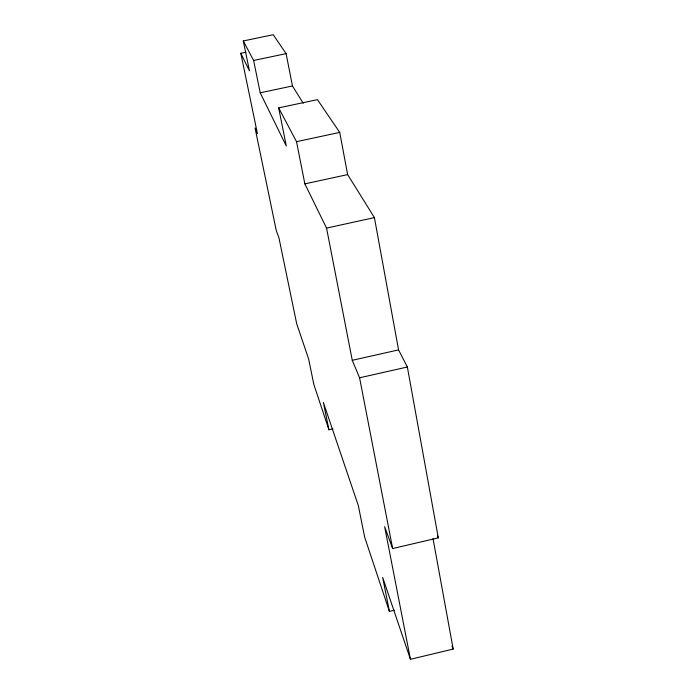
<?xml version="1.0" encoding="UTF-8"?>
<svg xmlns="http://www.w3.org/2000/svg" width="694" height="694" viewBox="0 0 694 694"><rect width="100%" height="100%" fill="white"/><g stroke="black" fill="none" stroke-linecap="round" stroke-linejoin="round"><path stroke-width="1.04" d="M394.556 610.156L389.386 611.388L382.663 577.408L410.449 659.3L453.182 649.072L433.03 538.657M410.449 659.3L384.641 526.685L392.648 548.546L438.304 537.859L407.352 367.005L398.564 349.889L374.413 217.604L347.633 174.602L339.739 132.398L317.436 99.641L278.667 107.882L286.301 146.026L260.207 92.805L253.614 60.473L243.299 40.963L273.219 34.7L286.11 53.638L292.452 85.969L303.209 103.241M245.936 52.189L240.818 53.265L257.405 133.578L255.045 127.93L276.255 230.503L278.945 237.834L296.685 323.716L308.604 358.911L313.879 384.589L328.93 429.786L333.016 428.857M278.667 107.882L296.52 141.671L304.857 183.858L326.553 228.092L352.266 360.307L398.564 349.889M352.266 360.307L359.587 377.788L407.352 367.005M326.553 228.092L374.413 217.604M304.857 183.858L347.633 174.602M296.52 141.671L339.739 132.398M260.207 92.805L292.452 85.969M253.614 60.473L286.11 53.638M240.818 53.265L249.441 70.849L243.299 40.963M437.454 535.907L438.304 537.859M452.002 646.079L453.182 649.072M389.386 611.388L364.636 537.061L358.356 505.674L323.335 402.364L328.93 429.786M359.587 377.788L392.648 548.546"/></g></svg>
